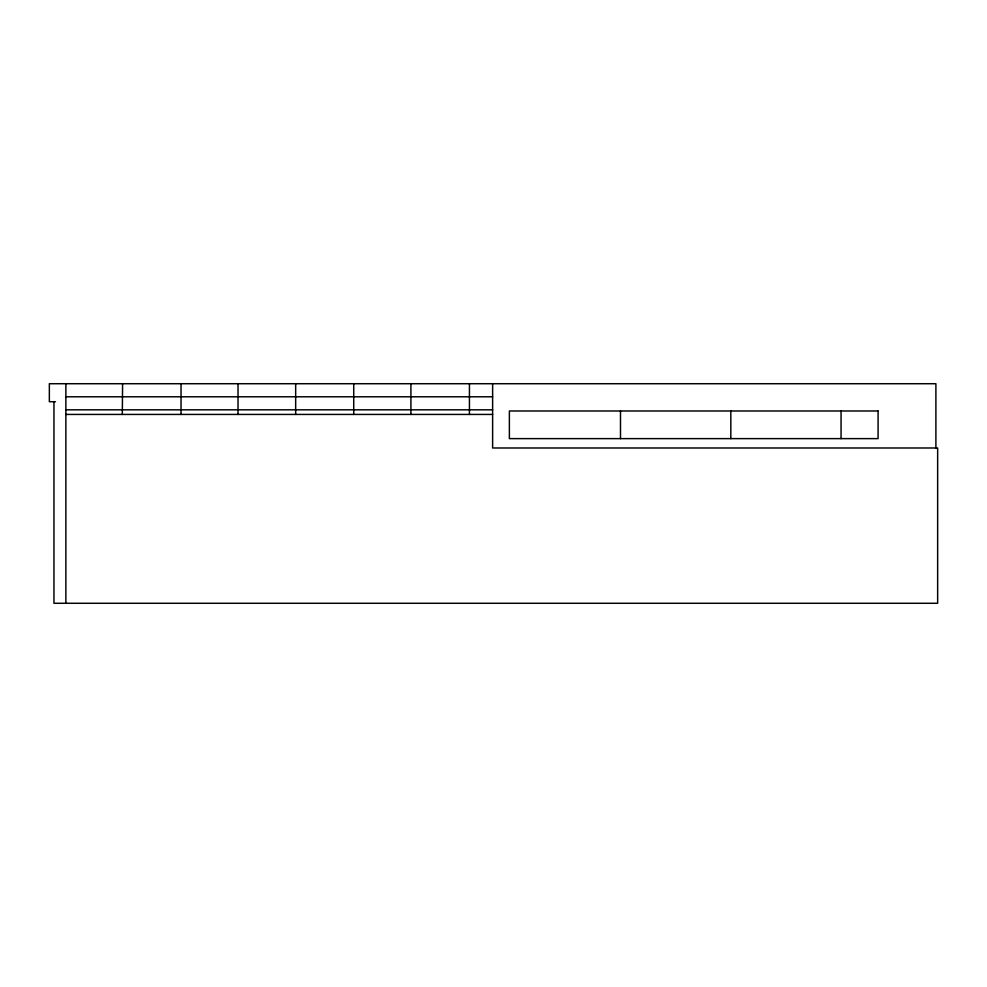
<?xml version="1.0" encoding="UTF-8"?>
<svg xmlns="http://www.w3.org/2000/svg" width="987" height="987" viewBox="0 0 987 987"><rect width="100%" height="100%" fill="white"/><g stroke="black" fill="none" stroke-linecap="round" stroke-linejoin="round"><path stroke-width="1.48" d="M122.314 414.429L122.585 383.721M65.87 396.786L492.624 396.786M55.494 401.721L49.35 401.721L49.35 383.721L935.898 383.721L935.898 448.209M65.87 409.827L492.624 409.827M65.87 414.429L492.624 414.429M841.06 410.987L841.06 438.623M730.824 410.987L730.824 438.623M620.49 410.987L620.49 438.623M492.624 383.721L492.624 447.987L937.65 447.987L937.65 603.279L53.952 603.279L53.952 401.721M469.442 383.721L469.442 414.429M410.913 383.721L410.913 414.429M353.728 383.721L353.728 414.429M295.668 383.721L295.668 414.429M238.027 383.721L238.027 414.429M181.04 383.721L181.04 414.429M65.87 383.721L65.87 603.279M878.085 410.987L509.378 410.987L509.378 438.623L878.085 438.623L878.085 410.987"/></g></svg>
